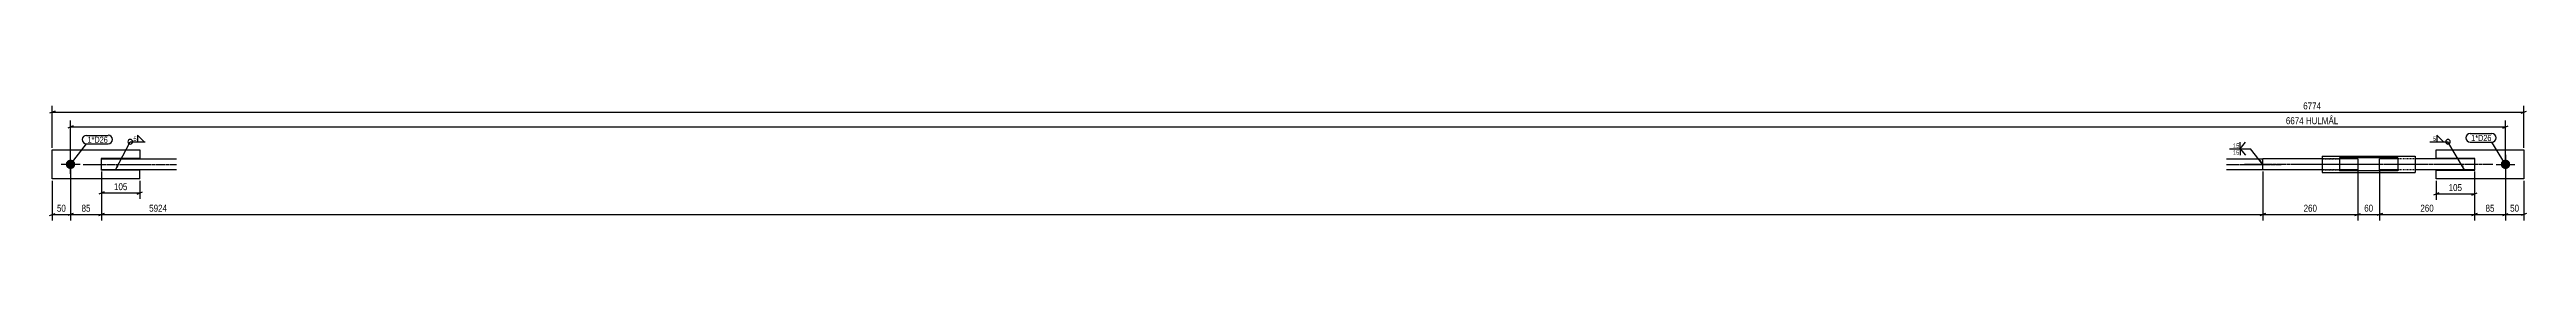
# Model space of a CAD drawing. Header units: millimetres. Extents: x 12 to 19803, y -28 to 341.
# Drawn here: x 13014 to 19803, y 12 to 341 of the extents above; entities that cross this region are included whole.
import ezdxf

# ---------------------------------------------------------------- set-up
doc = ezdxf.new("R2010")
doc.units = ezdxf.units.MM
doc.linetypes.add('DXK_LINE_DOT2', pattern=[3.9198, 1.9599, -1.9599])
doc.linetypes.add('DXK_LINE_DOT3', pattern=[5.9187, 2.979, -0.9799, 0.9799, -0.9799])
for name, color, linetype in [('MÅLSÆTNING', 7, 'Continuous'), ('STÅL', 7, 'Continuous'), ('TEKST', 7, 'Continuous')]:
    doc.layers.add(name, color=color, linetype=linetype)
doc.styles.add('Arial Narrow', font='ARIALN.TTF', dxfattribs={"height": 0.2})

msp = doc.modelspace()

# ---------------------------------------------------------------- hatches: boundary and pattern name
at = {"layer": 'STÅL', "linetype": 'Continuous'}
for points in [[(13071.9, 153, -1), (13071.9, 179, -1)], [(19745.9, 179, -1), (19745.9, 153, -1)]]:
    msp.add_hatch(color=96, dxfattribs=at).paths.add_polyline_path(points)
at = {"layer": 'TEKST', "linetype": 'Continuous'}
for points in [[(19075.6, 177.8), (19080.9, 166), (19070.7, 173.9)], [(19629.9, 163.4), (19633.5, 151), (19624.5, 160.2)]]:
    msp.add_hatch(color=3, dxfattribs=at).paths.add_polyline_path(points)

# ---------------------------------------------------------------- linework, layer by layer
at = {"layer": 'MÅLSÆTNING', "color": 7, "linetype": 'Continuous'}
for p, q in [((13029.4, 312.4), (13014.4, 306.4)), ((13021.9, 211), (13021.9, 327.1)), ((13021.9, 309.4), (19795.9, 309.4)), ((13079.4, 271.7), (13064.4, 265.7)), ((13071.9, 171), (13071.9, 286.4)), ((19738.4, 265.7), (19753.4, 271.7)), ((19745.9, 171), (19745.9, 286.4)), ((19788.4, 306.4), (19803.4, 312.4)), ((19795.9, 211), (19795.9, 327.1)), ((13071.9, 268.7), (19745.9, 268.7)), ((13071.9, 161), (13071.9, 12)), ((13156.9, 146), (13156.9, 71.3)), ((19080.9, 146), (19080.9, 12)), ((19080.9, 146), (19080.9, 12)), ((19340.9, 146), (19340.9, 12)), ((19400.9, 146), (19400.9, 12)), ((19660.9, 146), (19660.9, 68.7)), ((19745.9, 161), (19745.9, 12)), ((13021.9, 121), (13021.9, 12)), ((13164.4, 90.3), (13149.4, 84.3)), ((13156.9, 87.3), (13261.9, 87.3)), ((13254.4, 84.3), (13269.4, 90.3)), ((13261.9, 121), (13261.9, 71.3)), ((19563.4, 87.7), (19548.4, 81.7)), ((19555.9, 121), (19555.9, 68.7)), ((19555.9, 84.7), (19660.9, 84.7)), ((19653.4, 81.7), (19668.4, 87.7)), ((19795.9, 121), (19795.9, 12)), ((13014.4, 25), (13029.4, 31)), ((13021.9, 28), (13071.9, 28)), ((13079.4, 31), (13064.4, 25)), ((13164.4, 31), (13149.4, 25)), ((13149.4, 25), (13164.4, 31)), ((13156.9, 28), (19080.9, 28)), ((19088.4, 31), (19073.4, 25)), ((19073.4, 25), (19088.4, 31)), ((19333.4, 25), (19348.4, 31)), ((19340.9, 28), (19400.9, 28)), ((19408.4, 31), (19393.4, 25)), ((19668.4, 31), (19653.4, 25)), ((19738.4, 25), (19753.4, 31)), ((19745.9, 28), (19795.9, 28)), ((19803.4, 31), (19788.4, 25))]:
    msp.add_line(p, q, dxfattribs=at)
at = {"layer": 'STÅL', "color": 2, "linetype": 'Continuous'}
for p, q in [((13021.9, 126), (13021.9, 206)), ((13021.9, 206), (13261.9, 206)), ((13261.9, 206), (13261.9, 182)), ((19555.9, 182), (19555.9, 206)), ((19555.9, 206), (19795.9, 206)), ((19795.9, 206), (19795.9, 126)), ((13261.9, 182), (13155.9, 182)), ((13155.9, 182), (13155.9, 150)), ((13261.9, 150), (13155.9, 150)), ((13156.9, 181), (13361.9, 181)), ((13156.9, 153), (13156.9, 181)), ((13156.9, 151), (13156.9, 153)), ((13361.9, 151), (13156.9, 151)), ((13261.9, 126), (13261.9, 150)), ((18980.9, 181), (19080.9, 181)), ((19080.9, 151), (18980.9, 151)), ((19243.4, 181), (19080.9, 181)), ((19080.9, 151), (19080.9, 181)), ((19080.9, 151), (19080.9, 181)), ((19243.4, 151), (19080.9, 151)), ((19243.4, 188.5), (19498.4, 188.5)), ((19243.4, 188.5), (19243.4, 143.5)), ((19243.4, 143.5), (19498.4, 143.5)), ((19450.9, 183.5), (19290.9, 183.5)), ((19290.9, 183.5), (19290.9, 148.5)), ((19340.9, 181), (19290.9, 181)), ((19340.9, 151), (19290.9, 151)), ((19450.9, 148.5), (19290.9, 148.5)), ((19340.9, 181), (19340.9, 158.5)), ((19340.9, 158.5), (19340.9, 151)), ((19450.9, 181), (19400.9, 181)), ((19400.9, 151), (19400.9, 181)), ((19450.9, 151), (19400.9, 151)), ((19450.9, 183.5), (19450.9, 148.5)), ((19498.4, 188.5), (19498.4, 154.8)), ((19660.9, 181), (19498.4, 181)), ((19498.4, 154.8), (19498.4, 143.5)), ((19660.9, 151), (19498.4, 151)), ((19661.9, 182), (19555.9, 182)), ((19555.9, 126), (19555.9, 150)), ((19555.9, 150), (19661.9, 150)), ((19660.9, 181), (19660.9, 166)), ((19660.9, 166), (19660.9, 151)), ((19661.9, 150), (19661.9, 182)), ((13261.9, 126), (13021.9, 126)), ((19795.9, 126), (19555.9, 126))]:
    msp.add_line(p, q, dxfattribs=at)
at = {"layer": 'STÅL', "color": 96, "linetype": 'Continuous'}
for p, q in [((13097.9, 166), (13045.9, 166)), ((13071.9, 140), (13071.9, 192)), ((19719.9, 166), (19771.9, 166)), ((19745.9, 192), (19745.9, 140))]:
    msp.add_line(p, q, dxfattribs=at)
at = {"layer": 'STÅL', "color": 7, "linetype": 'DXK_LINE_DOT3'}
for p, q in [((13106.9, 166), (13361.9, 166)), ((18980.9, 166), (19130.9, 166)), ((19390.9, 166), (19030.9, 166)), ((19350.9, 166), (19193.4, 166)), ((19710.9, 166), (19350.9, 166))]:
    msp.add_line(p, q, dxfattribs=at)
at = {"layer": 'STÅL', "color": 7, "linetype": 'DXK_LINE_DOT2'}
for p, q in [((19290.9, 181), (19243.4, 181)), ((19243.4, 181), (19290.9, 181)), ((19290.9, 151), (19243.4, 151)), ((19243.4, 151), (19290.9, 151)), ((19498.4, 181), (19450.9, 181)), ((19498.4, 151), (19450.9, 151))]:
    msp.add_line(p, q, dxfattribs=at)

# ---------------------------------------------------------------- next in the draw order: wipeouts: each hides what was drawn before it
at = {"color": 0}
for points, layer in [([(19244.2, 313.1), (19244.2, 341.1), (19187.5, 341.1), (19187.5, 313.1)], 'MÅLSÆTNING'), ([(13231.6, 91.1), (13231.6, 119.1), (13187.1, 119.1), (13187.1, 91.1)], 'MÅLSÆTNING'), ([(19630.6, 88.5), (19630.6, 116.5), (19586.1, 116.5), (19586.1, 88.5)], 'MÅLSÆTNING'), ([(13063.1, 31.8), (13063.1, 59.8), (13030.7, 59.8), (13030.7, 31.8)], 'MÅLSÆTNING'), ([(13340.2, 31.8), (13340.2, 59.8), (13283.5, 59.8), (13283.5, 31.8)], 'MÅLSÆTNING'), ([(19387.1, 31.8), (19387.1, 59.8), (19354.7, 59.8), (19354.7, 31.8)], 'MÅLSÆTNING'), ([(19787.1, 31.8), (19787.1, 59.8), (19754.7, 59.8), (19754.7, 31.8)], 'MÅLSÆTNING'), ([(13252.9, 229.6), (13252.9, 244.1), (13243.3, 244.1), (13243.3, 229.6)], 'TEKST'), ([(19014.6, 210.4), (19014.6, 224.9), (18997.4, 224.9), (18997.4, 210.4)], 'TEKST'), ([(19555.5, 229.6), (19555.5, 244.1), (19545.8, 244.1), (19545.8, 229.6)], 'TEKST')]:
    msp.add_wipeout(points, dxfattribs=at).dxf.layer = layer

# ---------------------------------------------------------------- next in the draw order: hatches: boundary and pattern name
at = {"layer": 'TEKST', "linetype": 'Continuous'}
msp.add_hatch(color=3, dxfattribs=at).paths.add_polyline_path([(13203.7, 160.6), (13195.2, 151), (13198.2, 163.5)])

# ---------------------------------------------------------------- next in the draw order: linework, layer by layer
at = {"layer": 'MÅLSÆTNING', "color": 7, "linetype": 'Continuous'}
for p, q in [((13071.9, 161), (13071.9, 12)), ((13156.9, 146), (13156.9, 12)), ((13156.9, 146), (13156.9, 12)), ((19340.9, 146), (19340.9, 12)), ((19400.9, 146), (19400.9, 12)), ((19660.9, 146), (19660.9, 12)), ((19745.9, 161), (19745.9, 12)), ((13079.4, 31), (13064.4, 25)), ((13071.9, 28), (13156.9, 28)), ((19080.9, 28), (19340.9, 28)), ((19333.4, 25), (19348.4, 31)), ((19408.4, 31), (19393.4, 25)), ((19660.9, 28), (19745.9, 28)), ((19738.4, 25), (19753.4, 31))]:
    msp.add_line(p, q, dxfattribs=at)
at = {"layer": 'TEKST', "color": 3, "linetype": 'Continuous'}
for p, q in [((13195.2, 151), (13235.6, 228.1)), ((13235.6, 228.1), (13276.9, 228.1)), ((13273.4, 228.1), (13255.5, 246)), ((13255.5, 246), (13255.5, 228.1)), ((13255.5, 228.1), (13273.4, 228.1)), ((19019, 208.9), (19033.3, 226.7)), ((19019, 208.9), (19019, 226.7)), ((19538.1, 228.1), (19588.2, 228.1)), ((19575.9, 228.1), (19558, 246)), ((19558, 246), (19558, 228.1)), ((19558, 228.1), (19575.9, 228.1)), ((19633.5, 151), (19588.2, 228.1))]:
    msp.add_line(p, q, dxfattribs=at)
for centre, start, end in [((13235.6, 228.1), 90, 270), ((13235.6, 228.1), 270, 90), ((19588.2, 228.1), 90, 270), ((19588.2, 228.1), 270, 90)]:
    msp.add_arc(centre, 6.25, start, end, dxfattribs=at)

# ---------------------------------------------------------------- next in the draw order: texts
at = {"layer": 'MÅLSÆTNING', "color": 3, "style": 'Arial Narrow'}
for s, p in [('6774', (19191.5, 317.1)), ('105', (13191.1, 95.1)), ('105', (19590.1, 92.5)), ('50', (13034.7, 35.8)), ('5924', (13287.5, 35.8)), ('60', (19358.7, 35.8)), ('50', (19758.7, 35.8))]:
    msp.add_text(s, height=19.09, dxfattribs=at).set_placement(p)
at = {"layer": 'TEKST', "color": 3, "style": 'Arial Narrow'}
for p in [(13244.3, 230.6), (19546.8, 230.6)]:
    msp.add_text('5', height=11.9, dxfattribs=at).set_placement(p)

# ---------------------------------------------------------------- next in the draw order: wipeouts: each hides what was drawn before it
at = {"color": 0}
for points, layer in [([(19291.7, 272.4), (19291.7, 300.4), (19140, 300.4), (19140, 272.4)], 'MÅLSÆTNING'), ([(13130.6, 31.8), (13130.6, 59.8), (13098.2, 59.8), (13098.2, 31.8)], 'MÅLSÆTNING'), ([(19233.1, 31.8), (19233.1, 59.8), (19188.6, 59.8), (19188.6, 31.8)], 'MÅLSÆTNING'), ([(19719.6, 31.8), (19719.6, 59.8), (19687.2, 59.8), (19687.2, 31.8)], 'MÅLSÆTNING'), ([(13171.9, 225.2), (13171.9, 242.7), (13118.6, 242.7), (13118.6, 225.2)], 'TEKST'), ([(19705.2, 230.2), (19705.2, 247.7), (19652, 247.7), (19652, 230.2)], 'TEKST')]:
    msp.add_wipeout(points, dxfattribs=at).dxf.layer = layer
at = {"color": 0, "linetype": 'Continuous'}
msp.add_wipeout([(19014.6, 191.6), (19014.6, 206.1), (18997.4, 206.1), (18997.4, 191.6)], dxfattribs=at).dxf.layer = 'TEKST'

# ---------------------------------------------------------------- next in the draw order: linework, layer by layer
at = {"layer": 'MÅLSÆTNING', "color": 7, "linetype": 'Continuous'}
for p, q in [((19660.9, 146), (19660.9, 12)), ((19400.9, 28), (19660.9, 28)), ((19653.4, 25), (19668.4, 31))]:
    msp.add_line(p, q, dxfattribs=at)
at = {"layer": 'TEKST', "color": 3, "linetype": 'Continuous'}
for p, q in [((18989.6, 208.9), (19047.4, 208.9)), ((19019, 208.9), (19033.3, 191)), ((19019, 208.9), (19019, 191)), ((19080.9, 166), (19047.4, 208.9))]:
    msp.add_line(p, q, dxfattribs=at)

# ---------------------------------------------------------------- next in the draw order: texts
at = {"layer": 'MÅLSÆTNING', "color": 3, "style": 'Arial Narrow'}
for s, height, p in [('6674 HULMÅL', 19.089, (19144, 276.4)), ('85', 19.09, (13102.2, 35.8)), ('260', 19.09, (19192.6, 35.8)), ('85', 19.09, (19691.2, 35.8))]:
    msp.add_text(s, height=height, dxfattribs=at).set_placement(p)
at = {"layer": 'TEKST', "color": 3, "style": 'Arial Narrow'}
msp.add_text('15', height=11.93, dxfattribs=at).set_placement((18998.4, 211.4))
at = {"layer": 'TEKST', "color": 3, "linetype": 'Continuous', "style": 'Arial Narrow'}
msp.add_text('15', height=11.93, dxfattribs=at).set_placement((18998.4, 192.6))

# ---------------------------------------------------------------- next in the draw order: wipeouts: each hides what was drawn before it
at = {"color": 0}
for points in [[(13171.9, 225.2), (13171.9, 242.7), (13118.6, 242.7), (13118.6, 225.2)], [(19705.2, 230.2), (19705.2, 247.7), (19652, 247.7), (19652, 230.2)]]:
    msp.add_wipeout(points, dxfattribs=at).dxf.layer = 'TEKST'

# ---------------------------------------------------------------- next in the draw order: linework, layer by layer
at = {"layer": 'TEKST', "color": 7, "linetype": 'Continuous'}
for p, q in [((13071.9, 166), (13115.6, 222.2)), ((13115.6, 245.7), (13174.9, 245.7)), ((13115.6, 222.2), (13174.9, 222.2)), ((19649, 250.7), (19708.2, 250.7)), ((19649, 227.2), (19708.2, 227.2)), ((19745.9, 166), (19708.2, 227.2))]:
    msp.add_line(p, q, dxfattribs=at)
for centre, radius, start, end in [((13115.6, 234), 11.7, 90, 270), ((13174.9, 234), 11.8, 270, 90), ((19649, 238.9), 11.8, 90, 270), ((19708.2, 238.9), 11.8, 270, 90)]:
    msp.add_arc(centre, radius, start, end, dxfattribs=at)

# ---------------------------------------------------------------- next in the draw order: texts
at = {"layer": 'TEKST', "color": 3, "style": 'Arial Narrow'}
for p in [(13118.6, 225.2), (19652, 230.2)]:
    msp.add_text('1*D26', height=16.7, dxfattribs=at).set_placement(p)

# ---------------------------------------------------------------- next in the draw order: wipeouts: each hides what was drawn before it
at = {"color": 0}
msp.add_wipeout([(19553.1, 31.8), (19553.1, 59.8), (19508.6, 59.8), (19508.6, 31.8)], dxfattribs=at).dxf.layer = 'MÅLSÆTNING'

# ---------------------------------------------------------------- next in the draw order: texts
at = {"layer": 'MÅLSÆTNING', "color": 3, "style": 'Arial Narrow'}
msp.add_text('260', height=19.09, dxfattribs=at).set_placement((19512.6, 35.8))

doc.saveas('drawing.dxf')
